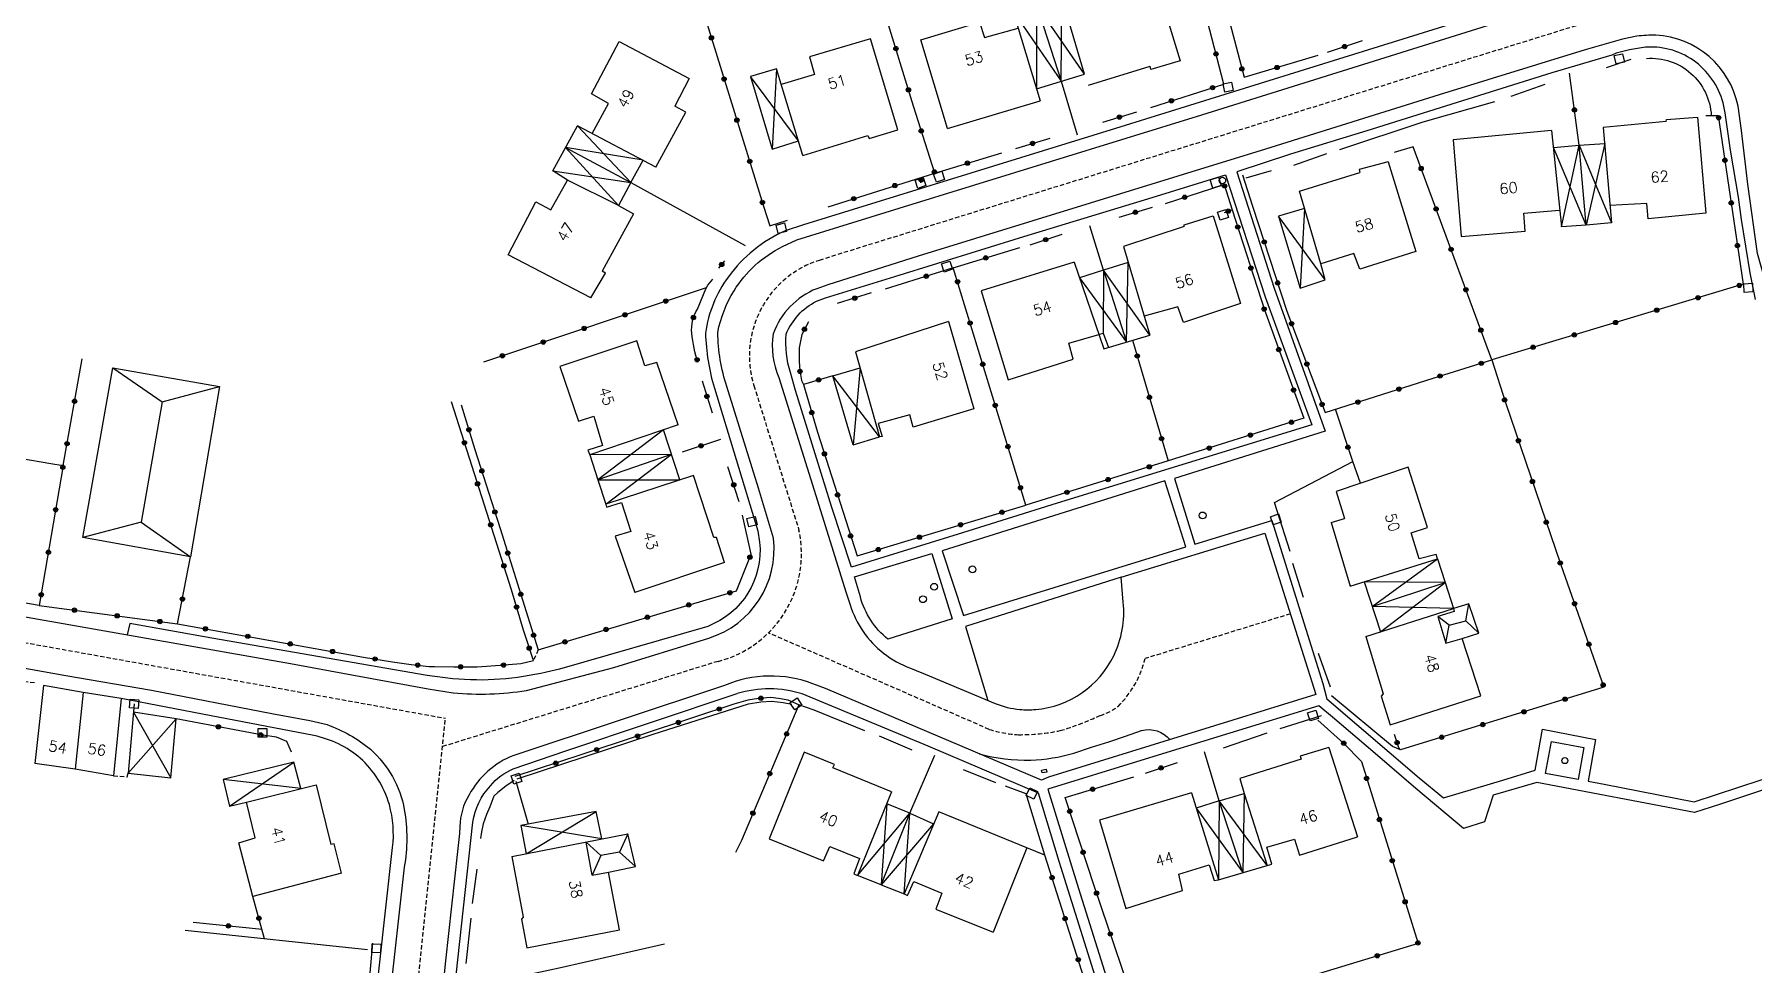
# Model space of a CAD drawing. Header units: millimetres. Extents: x 110000 to 111002, y 124000 to 125000.
# Drawn here: x 110131.5 to 110331.1, y 124601.6 to 124709.5 of the extents above; entities that cross this region are included whole.
import ezdxf
from ezdxf.enums import TextEntityAlignment as Align

# ---------------------------------------------------------------- set-up
doc = ezdxf.new("R2010")
doc.units = ezdxf.units.MM
doc.linetypes.add('DASHED', pattern=[0.75, 0.5, -0.25])
doc.layers.get('0').update_dxf_attribs({"linetype": 'CONTINUOUS'})
for name, color, linetype in [('W0001', 6, 'DASHED'), ('W0008', 7, 'CONTINUOUS'), ('W0100', 7, 'CONTINUOUS'), ('W0112', 1, 'DASHED'), ('W0310', 3, 'CONTINUOUS'), ('W0322', 7, 'CONTINUOUS'), ('W0991', 7, 'CONTINUOUS')]:
    doc.layers.add(name, color=color, linetype=linetype)
doc.styles.get("Standard").update_dxf_attribs({"font": 'romans.shx', "width": 0.85})

# ---------------------------------------------------------------- blocks, each defined once
blk = doc.blocks.new('t322o')
at = {"color": 0, "linetype": 'Continuous'}
for radius in [0.25, 0.15]:
    blk.add_circle((0, 0), radius, dxfattribs=at)
blk = doc.blocks.new('t112o')
at = {"color": 0, "linetype": 'Continuous'}
for p, q in [((-0.5, 0.5), (0.5, 0.5)), ((-0.5, -0.5), (-0.5, 0.5)), ((0.5, 0.5), (0.5, -0.5)), ((0.5, -0.5), (-0.5, -0.5))]:
    blk.add_line(p, q, dxfattribs=at)

msp = doc.modelspace()

# ---------------------------------------------------------------- linework, layer by layer
at = {"layer": 'W0001'}
for points in [[(110330.6, 124716.75), (110222.76, 124683.36, 0.413763), (110215.07, 124668.81), (110220.31, 124651.99, -0.403299), (110210.92, 124636.79), (110178.92, 124626.9)], [(110277.37, 124642.3), (110260.5, 124637.11, -0.138778), (110257.36, 124631.56, -0.092921), (110255.29, 124630.51, -0.033838), (110250.65, 124628.75, -0.052853), (110245.79, 124628.28, -0.063063), (110242.4, 124628.89), (110216.76, 124640.09)]]:
    msp.add_lwpolyline(points, format="xyb", dxfattribs=at)
for points in [[(110000, 124655.2), (110022.48, 124654.83), (110039.97, 124653.4), (110054.48, 124651.69), (110070.44, 124649.46), (110082.55, 124647.45), (110106.35, 124643.2), (110126.63, 124639.65), (110179.26, 124630.19)], [(110165.79, 124500), (110166.93, 124510.76), (110169.31, 124533.98), (110179.26, 124630.19)]]:
    msp.add_lwpolyline(points, dxfattribs=at)
at = {"layer": 'W0008'}
for points in [[(110326.34, 124719.94), (110325.91, 124719.85), (110298.5, 124711.51), (110257.05, 124698.63), (110220.85, 124687.44), (110218.71, 124686.73, 0.133506), (110212.11, 124681.42, 0.122917), (110209.45, 124674.89, 0.06361), (110210.49, 124668.48), (110215.54, 124651.92), (110215.74, 124650.62, -0.341239), (110209.71, 124640.85), (110192.49, 124635.87), (110191, 124635.55, -0.083353), (110180.12, 124634.77), (110177.14, 124635.16), (110152.14, 124639.49), (110142.62, 124641.17), (110142.31, 124639.86)], [(110127.15, 124642.53), (110161.27, 124636.52), (110168.4, 124635.22), (110177.27, 124633.6), (110180.18, 124633.15, 0.063589), (110188.67, 124633.41), (110198.83, 124636.06), (110209.84, 124639.49, 0.361316), (110217.35, 124651.07), (110215.61, 124656.9), (110211.92, 124668.67, -0.070184), (110210.88, 124674.95, -0.089183), (110212.77, 124679.8, -0.136372), (110218.39, 124684.92), (110220.07, 124685.69), (110231.93, 124689.38), (110267.09, 124700.19), (110304.07, 124711.77)], [(110352.37, 124616.8), (110348.4, 124629.11), (110344.24, 124641.9), (110340.21, 124654.62), (110339.64, 124656.18), (110338.84, 124658.49), (110336.49, 124666.87), (110331.6, 124684.1), (110330.49, 124692.15), (110329.76, 124698.37), (110329.35, 124701.2, 0.342254), (110319.79, 124709.45, 0.020927), (110317.6, 124709.35), (110315.92, 124709), (110311.6, 124707.76)], [(110311.6, 124707.76), (110294.64, 124702.53), (110274.48, 124696.22), (110254.12, 124689.96), (110234.15, 124683.81), (110223.66, 124680.48, 0.430083)], [(110331.38, 124678.78), (110330.76, 124681.87), (110329.75, 124688.05), (110329.39, 124690.65), (110328.47, 124696.12), (110327.85, 124700.44, 0.172405), (110325.02, 124705.82, 0.181341), (110319.51, 124708.06), (110318.58, 124708.06), (110316.73, 124707.76), (110315.19, 124707.35), (110314.69, 124707.14), (110307.73, 124705.07), (110301.9, 124703.26), (110286.23, 124698.36), (110277.36, 124695.63), (110271.14, 124693.6), (110275.47, 124680.11), (110281.41, 124663.49), (110263.91, 124658.02), (110266.29, 124650.39), (110275.2, 124653.12), (110281.12, 124634.21), (110281.6, 124632.45), (110292.32, 124623.27), (110295.15, 124620.94), (110302.03, 124623.01), (110305.78, 124624.16), (110306.62, 124628.92), (110312.8, 124627.73), (110311.93, 124622.87), (110313.79, 124622.53), (110324.23, 124620.5), (110334.6, 124623.89)], [(110269.84, 124693.23), (110274.44, 124679.1), (110279.84, 124664.25), (110250.29, 124655.13), (110239.31, 124651.71), (110226.42, 124647.72), (110224.14, 124654.63), (110219.92, 124668.23), (110219.31, 124670.29, -0.089469), (110218.81, 124674.77, -0.069184), (110220.22, 124676.97, -0.101591), (110222.35, 124678.57), (110223.38, 124678.99), (110231.44, 124681.45), (110246.42, 124686.09), (110261.32, 124690.61), (110269.84, 124693.23)], [(110223.66, 124680.48), (110222.37, 124680.03, 0.213568), (110217.32, 124674.8, 0.142061), (110217.98, 124669.72)], [(110217.98, 124669.72), (110221.9, 124657.29), (110225.77, 124644.85), (110226.24, 124643.36, 0.15214), (110230.14, 124637.73, 0.079698), (110233.27, 124636.01), (110235.41, 124635.1), (110243.09, 124631.91, 0.07714), (110245.96, 124631.21, 0.043028), (110247.8, 124631.21, 0.264486), (110256.86, 124637.44, 0.137366), (110257.97, 124643.65), (110257.7, 124646.54)], [(110257.7, 124646.54), (110274.41, 124651.67), (110280.33, 124632.94), (110249.28, 124623.33), (110248.48, 124622.99), (110223.4, 124633.65), (110221.93, 124634.17, 0.195748), (110211.68, 124633.98, 5.236439)], [(110226.76, 124646.58), (110235.73, 124649.32), (110238.09, 124641.72), (110230.64, 124639.36, -0.159679), (110227.44, 124644.26), (110226.76, 124646.58)], [(110126.95, 124636.62), (110135.2, 124635.14), (110145.14, 124633.45), (110159.12, 124630.73), (110163.53, 124629.92), (110165.53, 124629.45, -0.085595), (110170.55, 124626.59, -0.166218), (110174.49, 124619.58, -0.083389), (110174.49, 124612.92), (110172.19, 124592.35), (110170.19, 124571.82), (110168.14, 124551.81), (110166.04, 124531.28), (110164.09, 124511.37), (110163.27, 124503.49, -0.092083), (110161.88, 124500)], [(110211.68, 124633.98), (110187.19, 124625.88, 0.177946), (110182.01, 124621.28, 0.137425), (110180.95, 124617.63, 1.184597)], [(110265.39, 124565.8), (110261.61, 124578.03), (110255.96, 124596.2), (110250.53, 124613.57), (110248.11, 124621.51), (110235.31, 124626.93), (110220.7, 124633.02, 0.149034), (110213.13, 124633.04, 0.360268)], [(110159.87, 124500, 0.060629), (110160.76, 124501.6), (110161.48, 124503.54), (110161.99, 124508.97), (110162.45, 124513.47), (110164.66, 124534.4), (110166.65, 124553.55), (110168.7, 124573.92), (110170.8, 124594.19), (110173.13, 124615.19, 0.096162), (110172.75, 124620.19, 0.13646), (110169.37, 124625.56, 0.124945), (110163.99, 124628.17), (110152.05, 124630.48), (110141.6, 124632.47)], [(110241.23, 124626.07, 0.072955), (110247.22, 124625.32, 0.062891), (110252.21, 124626.14), (110254.29, 124626.82), (110256.28, 124627.44), (110258.23, 124628.12), (110260.09, 124628.77, -0.286365), (110263.39, 124627.7, -2.962127)], [(110213.13, 124535.04), (110212.12, 124536.33), (110210.23, 124535.45), (110208.53, 124534.63), (110206.32, 124533.68), (110203.87, 124532.68), (110201.72, 124531.86), (110199.71, 124531.23), (110197.19, 124530.47), (110194.86, 124529.84), (110192.59, 124529.28), (110190.51, 124528.84), (110188.05, 124528.27), (110184.4, 124527.58), (110181.31, 124527.01, -0.433485), (110173.56, 124532.74), (110173.56, 124534.5), (110175.51, 124552.19), (110178.03, 124576.69), (110180.49, 124600.36), (110182.44, 124618.11, -0.150026), (110184.48, 124622.35, -0.123982), (110187.14, 124624.31), (110193.24, 124626.41)], [(110180.95, 124617.63), (110180.9, 124616.8), (110180.65, 124614.71), (110179.28, 124602.05), (110177.95, 124588.91), (110176.68, 124576.6), (110175.22, 124563.03), (110173.82, 124549.1), (110172.49, 124535.68), (110172.26, 124533.68, 0.395184), (110178.93, 124525.33, 0.086078), (110181.57, 124525.49), (110186.81, 124526.51)]]:
    msp.add_lwpolyline(points, format="xyb", dxfattribs=at)
for points in [[(110239.41, 124642.09), (110265.21, 124650.06), (110262.79, 124657.73), (110236.93, 124649.63), (110239.41, 124642.09)], [(110257.7, 124646.54), (110239.65, 124640.85), (110242.25, 124632.26)], [(110193.24, 124626.41), (110213.13, 124633.04)], [(110305.96, 124622.74), (110302.39, 124621.69), (110300.91, 124621.27), (110299.91, 124618.17), (110297.48, 124617.4), (110291.94, 124622.05), (110287.21, 124626.1), (110282.26, 124630.33), (110280.65, 124631.61), (110260.02, 124625.3), (110249.21, 124621.95), (110252.78, 124610.44)], [(110348.95, 124627.41), (110327.19, 124620.19), (110324.27, 124619.26), (110305.96, 124622.74)], [(110307.67, 124627.5), (110311.43, 124626.81), (110310.77, 124623.06), (110306.97, 124623.76), (110307.67, 124627.5)], [(110252.78, 124610.44), (110257.95, 124593.95), (110263.29, 124576.67), (110266.48, 124566.3)]]:
    msp.add_lwpolyline(points, dxfattribs=at)
at = {"layer": 'W0100'}
for points in [[(110251.36, 124712.07), (110255.18, 124713.17), (110254.68, 124715.09), (110261.37, 124717.01), (110264.58, 124706.48), (110261.16, 124705.48), (110261.1, 124705.84)], [(110247.9, 124703.23), (110253.47, 124704.91), (110250.83, 124713.88), (110245.2, 124712.17), (110245.77, 124710.25)], [(110245.2, 124712.17), (110250.77, 124704.1), (110250.83, 124713.88)], [(110253.47, 124704.91), (110247.88, 124712.99), (110247.9, 124703.23)], [(110247.88, 124712.99), (110250.77, 124704.1)], [(110234.44, 124708.9), (110241.28, 124710.96), (110241.85, 124709.18), (110245.77, 124710.25), (110248.32, 124701.83)], [(110196.28, 124698.04), (110198.18, 124701.51), (110196.24, 124702.66), (110199.42, 124708.73), (110207.57, 124704.41), (110205.91, 124701.2)], [(110228.46, 124697.47), (110231.79, 124698.47), (110228.63, 124709.01), (110221.55, 124706.92), (110222.13, 124704.89), (110218.25, 124703.71)], [(110237.55, 124698.63), (110234.44, 124708.9)], [(110217.7, 124705.54), (110214.67, 124704.65), (110217.18, 124696.23), (110220.25, 124697.18), (110214.67, 124704.65)], [(110217.7, 124705.54), (110217.18, 124696.23)], [(110220.77, 124695.48), (110217.7, 124705.54)], [(110253.94, 124703.64), (110261.1, 124705.84)], [(110207.19, 124700.5), (110205.91, 124701.2)], [(110237.55, 124698.63), (110248.32, 124701.83)], [(110186.53, 124683.98), (110189.75, 124690.1), (110191.5, 124689.18), (110193.43, 124692.63), (110191.73, 124693.69), (110194.58, 124698.93), (110200.8, 124692.35), (110199.37, 124689.69), (110193.43, 124692.63)], [(110203.71, 124694.15), (110194.58, 124698.93)], [(110203.71, 124694.15), (110207.19, 124700.5)], [(110320.98, 124699.42), (110313.69, 124698.74)], [(110313.69, 124698.74), (110314.64, 124687.68)], [(110321.05, 124699.68), (110324.62, 124699.94), (110325.59, 124688.78), (110318.9, 124688.14), (110318.76, 124689.92), (110314.47, 124689.68)], [(110320.98, 124699.42), (110321.05, 124699.68)], [(110220.77, 124695.48), (110228.32, 124697.82)], [(110228.32, 124697.82), (110228.46, 124697.47)], [(110307.7, 124698.37), (110296.26, 124697.32)], [(110296.26, 124697.32), (110297.2, 124686.08)], [(110307.7, 124698.37), (110308.83, 124687.22)], [(110308.83, 124687.22), (110310.89, 124696.69), (110313.86, 124696.87), (110311.71, 124687.4), (110307.9, 124696.41), (110310.89, 124696.69), (110314.64, 124687.68), (110311.71, 124687.4), (110310.89, 124696.69)], [(110191.73, 124693.69), (110200.8, 124692.35), (110202.23, 124694.93), (110193.21, 124696.4), (110200.8, 124692.35)], [(110193.21, 124696.4), (110199.37, 124689.69), (110201.08, 124688.72), (110197.46, 124682.07)], [(110288.7, 124694.75), (110285.34, 124693.86)], [(110288.7, 124694.75), (110291.93, 124684.34)], [(110291.93, 124684.34), (110285.43, 124682.28), (110284.74, 124684.11), (110280.9, 124682.92), (110278.42, 124691.34), (110285.44, 124693.51)], [(110285.34, 124693.86), (110285.44, 124693.51)], [(110279.01, 124689.34), (110276, 124688.46), (110278.52, 124680.09), (110281.4, 124681.05), (110280.9, 124682.92)], [(110279.01, 124689.34), (110278.52, 124680.09)], [(110297.2, 124686.08), (110304.62, 124686.72), (110304.48, 124688.78), (110308.63, 124689.14)], [(110265.03, 124687.25), (110258, 124684.94)], [(110265.04, 124687.45), (110268.4, 124688.5), (110271.56, 124678.3), (110264.96, 124676.1), (110264.28, 124677.93), (110260.38, 124676.85)], [(110265.03, 124687.25), (110265.04, 124687.45)], [(110281.4, 124681.05), (110276, 124688.46)], [(110311.71, 124687.4), (110308.83, 124687.22)], [(110258, 124684.94), (110261.03, 124674.64)], [(110196.16, 124678.98), (110186.53, 124683.98)], [(110252.28, 124683.11), (110241.47, 124679.8)], [(110252.28, 124683.11), (110255.71, 124673.04)], [(110255.71, 124673.04), (110261.03, 124674.64), (110255.67, 124682.19), (110252.9, 124681.3), (110258.33, 124673.83), (110258.55, 124683.06), (110255.67, 124682.19), (110255.64, 124674.88)], [(110196.16, 124678.98), (110197.83, 124681.85)], [(110197.83, 124681.85), (110197.46, 124682.07)], [(110255.67, 124682.19), (110258.33, 124673.83)], [(110241.47, 124679.8), (110244.59, 124669.47)], [(110237.67, 124676.24), (110226.87, 124672.72)], [(110237.67, 124676.24), (110240.6, 124666.09)], [(110244.59, 124669.47), (110252.14, 124671.85), (110251.64, 124673.73), (110255.14, 124674.73)], [(110255.14, 124674.73), (110255.64, 124674.88), (110256.23, 124673.19)], [(110202.4, 124671.08), (110201.48, 124673.99), (110192.53, 124671.02), (110194.7, 124664.65), (110196.48, 124665.23), (110197.49, 124661.83)], [(110226.87, 124672.72), (110229.66, 124662.84)], [(110140.66, 124670.86), (110153.04, 124668.7), (110149.66, 124648.92), (110137.18, 124651.17), (110140.66, 124670.86), (110146.38, 124666.92), (110153.04, 124668.7)], [(110203.81, 124671.48), (110202.4, 124671.08)], [(110206.29, 124664.22), (110203.81, 124671.48)], [(110229.66, 124662.84), (110224.26, 124669.93), (110227.4, 124670.85)], [(110227.4, 124670.85), (110226.59, 124661.92), (110229.66, 124662.84)], [(110226.59, 124661.92), (110224.26, 124669.93)], [(110146.38, 124666.92), (110143.94, 124652.95), (110137.18, 124651.17)], [(110240.6, 124666.09), (110233.55, 124663.98), (110233.19, 124665.4), (110229.52, 124664.39), (110229.98, 124662.88), (110229.66, 124662.84)], [(110206.29, 124664.22), (110196.02, 124660.76)], [(110206.47, 124657.84), (110204.58, 124663.64), (110196.94, 124657.85), (110197.89, 124655.03), (110205.48, 124660.79), (110196.94, 124657.85), (110206.47, 124657.84)], [(110197.49, 124661.83), (110195.81, 124661.28)], [(110195.81, 124661.28), (110196.02, 124660.76)], [(110205.48, 124660.79), (110196.02, 124660.76), (110196.94, 124657.85)], [(110294.46, 124648.69), (110294.29, 124649.19), (110292.31, 124648.69), (110291.37, 124651.72), (110293.3, 124652.32), (110291.04, 124659.31), (110282.67, 124656.51), (110283.63, 124653.36)], [(110210.42, 124651.17), (110208.07, 124658.37), (110197.89, 124655.03), (110197.98, 124654.69), (110199.7, 124655.24), (110200.8, 124651.84), (110198.96, 124651.32), (110201.27, 124644.79)], [(110143.94, 124652.95), (110149.66, 124648.92)], [(110282.09, 124652.9), (110283.63, 124653.36)], [(110282.09, 124652.9), (110284.3, 124645.51)], [(110210.75, 124651.16), (110210.42, 124651.17)], [(110211.66, 124648.25), (110210.75, 124651.16)], [(110211.66, 124648.25), (110201.27, 124644.79)], [(110284.3, 124645.51), (110294.46, 124648.69)], [(110286.87, 124643.14), (110294.46, 124648.69), (110295.34, 124645.94)], [(110285.95, 124646.02), (110287.81, 124640.22), (110295.34, 124645.94), (110296.29, 124642.94), (110286.87, 124643.14), (110295.34, 124645.94), (110285.95, 124646.02)], [(110286.13, 124639.68), (110296.29, 124642.94)], [(110287.92, 124632.76), (110288.95, 124629.43), (110299.47, 124632.79), (110297.32, 124639.45), (110299.25, 124640.05), (110298.09, 124643.46), (110296.29, 124642.94), (110296.4, 124642.57), (110294.49, 124641.99), (110295.42, 124638.9), (110297.32, 124639.45)], [(110295.42, 124638.9), (110295.82, 124640.97), (110297.72, 124641.49), (110298.09, 124643.46)], [(110295.82, 124640.97), (110294.49, 124641.99)], [(110297.72, 124641.49), (110299.25, 124640.05)], [(110286.13, 124639.68), (110288.13, 124633.02)], [(110132.61, 124634), (110131.58, 124624.93)], [(110137.22, 124633.17), (110132.61, 124634)], [(110137.22, 124633.17), (110136.28, 124624.27)], [(110141.6, 124632.47), (110137.22, 124633.17)], [(110288.13, 124633.02), (110287.92, 124632.76)], [(110141.6, 124632.47), (110140.72, 124623.5)], [(110143.12, 124631.87), (110142.41, 124623.83), (110147.39, 124623.29), (110147.99, 124630.12), (110143.04, 124630.89), (110147.39, 124623.29)], [(110147.99, 124630.12), (110142.41, 124623.83)], [(110140.72, 124623.5), (110136.28, 124624.27), (110131.58, 124624.93)], [(110162.46, 124622.02), (110161.68, 124625.09), (110153.47, 124623.07), (110154.18, 124620), (110156.15, 124620.44)], [(110154.18, 124620), (110161.68, 124625.09)], [(110224.42, 124624.83), (110220.93, 124626.24), (110216.85, 124616.2), (110223.17, 124613.65), (110223.91, 124615.3), (110227.33, 124613.92), (110226.67, 124612.14), (110227.12, 124611.95)], [(110224.25, 124624.42), (110224.42, 124624.83)], [(110278.63, 124625.42), (110271.48, 124623.2), (110272.01, 124621.44), (110274.68, 124613.11), (110275.22, 124613.25), (110274.62, 124615.21), (110277.86, 124616.17), (110278.43, 124614.29), (110285.14, 124616.42)], [(110281.83, 124626.78), (110278.52, 124625.79)], [(110278.52, 124625.79), (110278.63, 124625.42)], [(110281.83, 124626.78), (110285.14, 124616.42)], [(110162.46, 124622.02), (110153.47, 124623.07)], [(110187.45, 124622.89), (110188.85, 124617.88)], [(110231.07, 124621.64), (110224.25, 124624.42)], [(110248.47, 124624.15), (110249.02, 124624.27), (110249.08, 124623.93), (110248.54, 124623.84), (110248.47, 124624.15)], [(110156.91, 124609.5), (110155.27, 124615.74), (110157.19, 124616.29), (110156.15, 124620.44), (110164.25, 124622.46), (110165.94, 124615.53)], [(110231.07, 124621.64), (110227.12, 124611.95)], [(110265.87, 124621.54), (110255.22, 124618.34)], [(110265.87, 124621.54), (110269.01, 124611.44)], [(110269.01, 124611.44), (110274.68, 124613.11), (110269.09, 124620.6), (110272.01, 124621.44), (110271.86, 124612.28), (110269.09, 124620.6), (110266.43, 124619.75), (110271.86, 124612.28)], [(110197.44, 124616.2), (110196.78, 124619.38), (110188.03, 124617.73), (110188.65, 124614.47), (110196.78, 124619.38)], [(110232.51, 124609.8), (110233.18, 124619.18), (110235.94, 124617.95), (110229.84, 124610.86), (110233.18, 124619.18), (110230.51, 124620.27), (110229.84, 124610.86), (110227.12, 124611.95), (110233.18, 124619.18)], [(110236.53, 124619.34), (110232.51, 124609.8)], [(110246.77, 124615.14), (110236.53, 124619.34)], [(110269.09, 124620.6), (110269.01, 124611.44)], [(110197.44, 124616.2), (110188.03, 124617.73)], [(110255.22, 124618.34), (110258.25, 124608.11)], [(110166.36, 124615.63), (110165.94, 124615.53)], [(110167.19, 124612.21), (110166.36, 124615.63)], [(110186.98, 124614.14), (110200.44, 124616.79)], [(110188.11, 124606.86), (110188.7, 124603.53), (110199.49, 124605.65), (110198.2, 124612.31), (110201.34, 124612.98), (110200.44, 124616.79), (110199.49, 124614.63), (110197.3, 124614.24), (110196.31, 124611.96), (110195.6, 124615.79), (110197.3, 124614.24)], [(110246.77, 124615.14), (110242.84, 124605.37)], [(110186.98, 124614.14), (110188.3, 124607.12)], [(110199.49, 124614.63), (110201.34, 124612.98)], [(110258.25, 124608.11), (110264.84, 124610.19), (110264.42, 124612.11), (110267.92, 124613.19), (110268.51, 124611.36), (110269.01, 124611.44)], [(110167.19, 124612.21), (110156.91, 124609.5)], [(110196.31, 124611.96), (110198.2, 124612.31)], [(110229.84, 124610.86), (110232.51, 124609.8)], [(110232.51, 124609.8), (110232.9, 124609.61), (110233.65, 124611.26), (110236.91, 124609.88), (110236.2, 124608.04), (110242.84, 124605.37)], [(110188.3, 124607.12), (110188.11, 124606.86)]]:
    msp.add_lwpolyline(points, dxfattribs=at)
for centre, radius in [((110269.47, 124692.59), 0.374), ((110267.18, 124653.72), 0.397), ((110240.45, 124647.46), 0.397), ((110236, 124645.44), 0.397), ((110234.71, 124644), 0.397), ((110309.23, 124625.27), 0.353)]:
    msp.add_circle(centre, radius, dxfattribs=at)
at = {"layer": 'W0112'}
for points in [[(110190.03, 124638.13), (110189.47, 124636.89)], [(110130.32, 124634.5), (110131.79, 124634.28)], [(110140.72, 124623.5), (110142.3, 124623.39), (110142.41, 124623.83)]]:
    msp.add_lwpolyline(points, dxfattribs=at)
at = {"layer": 'W0310'}
for points in [[(110314.05, 124705.7), (110316.93, 124706.67)], [(110250.77, 124704.1), (110252.61, 124697.87)], [(110303.01, 124702.37), (110306.95, 124703.78)], [(110283.1, 124696.19), (110292.8, 124699.39), (110301.09, 124701.77)], [(110277.78, 124694.36), (110281.58, 124695.73)], [(110271.79, 124693.26), (110272.98, 124689.6)], [(110272.24, 124692.89), (110275.17, 124693.76)], [(110200.8, 124692.35), (110214.06, 124685.04)], [(110255.67, 124682.19), (110254.07, 124687.31)], [(110277.33, 124649.52), (110275.51, 124655.24), (110284.6, 124659.97)], [(110278.87, 124644.18), (110277.66, 124648.14)], [(110282.01, 124633.78), (110280.63, 124637.69)], [(110290.15, 124626.51), (110289.22, 124626.9), (110282.12, 124632.79)], [(110187.6, 124623.14), (110203.38, 124628.32), (110214.45, 124631.85), (110215.87, 124632.09), (110217.16, 124632.16), (110218.46, 124632.01), (110219.48, 124631.81)], [(110227.96, 124628.71), (110222.07, 124631.14), (110220.3, 124631.73)], [(110276.18, 124628.99), (110280.97, 124630.49)], [(110280.55, 124629.97), (110283.52, 124627.31)], [(110233.45, 124626.48), (110229.65, 124628.12)], [(110269.61, 124626.76), (110274.68, 124628.5)], [(110233.18, 124619.18), (110236.08, 124625.89)], [(110269.09, 124620.6), (110267.41, 124626.3)], [(110187.24, 124622.95), (110186.26, 124622.32), (110185.36, 124621.57), (110184.89, 124621.14), (110184.42, 124619.92), (110184.03, 124619.02), (110183.63, 124617.92), (110183.44, 124617.02), (110183.32, 124616.24)], [(110243.15, 124622.71), (110239.42, 124624.2)], [(110248.87, 124614.31), (110246.96, 124620.51), (110246.68, 124621.42), (110244.29, 124622.32)], [(110182.89, 124612.67), (110182.38, 124608.67)], [(110182.22, 124606.98), (110181.63, 124601.72)], [(110170.21, 124603.33), (110149.03, 124605.57)], [(110169.94, 124595.07), (110170.49, 124600.21), (110170.82, 124604.09)], [(110204.68, 124603.96), (110192.47, 124601.17), (110181.28, 124598.78), (110180.92, 124598.04), (110180.69, 124592.94), (110180.53, 124590.31)]]:
    msp.add_lwpolyline(points, dxfattribs=at)
msp.add_lwpolyline([(110318.72, 124706.76, -0.420349), (110326.23, 124700.12)], format="xyb", dxfattribs=at)
at = {"layer": 'W0322'}
for points in [[(110261.16, 124701.07), (110269.64, 124703.77), (110264.22, 124724.7), (110263.65, 124726.62)], [(110266.08, 124727.05), (110271.99, 124704.56), (110280.61, 124707.12)], [(110208.8, 124713.46), (110216.21, 124689.61), (110216.92, 124687.33), (110218.98, 124687.97)], [(110223.69, 124689.54), (110236.08, 124693.45), (110233.59, 124701.21), (110230.1, 124712.67)], [(110281.68, 124707.48), (110285.74, 124708.83)], [(110310.89, 124696.69), (110309.79, 124705.06)], [(110255.6, 124699.36), (110259.52, 124700.57)], [(110325.6, 124700.12), (110326.23, 124700.12), (110327.05, 124700.12), (110329.94, 124680.54), (110304.57, 124672.95), (110300.77, 124671.76)], [(110245.49, 124696.3), (110249.48, 124697.51)], [(110236.08, 124693.45), (110243.85, 124695.8)], [(110272.98, 124689.6), (110276.96, 124677.43), (110281.4, 124665.67), (110293.95, 124669.65), (110300.77, 124671.76), (110291.61, 124696.51), (110289.41, 124695.82)], [(110234.59, 124692.98), (110234.42, 124692.31)], [(110262.86, 124689.92), (110269.68, 124692.12), (110270.6, 124689.19), (110274.35, 124677.57), (110278.93, 124664.99), (110263.18, 124660.05)], [(110257.5, 124688.32), (110261.35, 124689.51)], [(110269.71, 124688.88), (110270.6, 124689.19)], [(110238.22, 124682.46), (110245.96, 124684.8)], [(110247.15, 124685.12), (110250.86, 124686.35)], [(110211.01, 124682.42), (110211.72, 124683.27)], [(110221.42, 124676.2), (110220.64, 124674.73), (110220.32, 124673.18), (110220.32, 124671.58), (110220.41, 124670.52), (110220.6, 124669.38), (110220.82, 124668.92), (110222.47, 124663.39), (110227.05, 124649.02), (110246.65, 124654.92), (110242.62, 124668.05), (110238.22, 124682.46), (110230.3, 124679.99)], [(110183.72, 124671.53), (110209.59, 124680.17)], [(110228.7, 124679.54), (110224.76, 124678.3)], [(110259.04, 124674.04), (110263.18, 124660.05), (110246.65, 124654.92)], [(110134.88, 124659.53), (110137.09, 124671.89)], [(110300.77, 124671.76), (110302.33, 124666.82), (110308.78, 124647.97), (110313.77, 124633.79), (110290.15, 124626.51)], [(110209.08, 124669.33), (110210.22, 124665.63)], [(110224.26, 124669.93), (110220.82, 124668.92)], [(110148.16, 124641.14), (110169.75, 124637.29), (110173.11, 124636.72), (110175.29, 124636.44), (110177.37, 124636.19), (110178.01, 124636.19), (110180.23, 124636.15), (110182.95, 124636.15), (110185.63, 124636.33), (110188.03, 124636.54), (110189.47, 124636.89), (110188.31, 124640.42), (110186.93, 124645.1), (110182.04, 124660.36), (110179.97, 124666.92)], [(110181.1, 124666.55), (110182.69, 124661.39), (110185.6, 124652.2), (110190.03, 124638.13), (110199.88, 124641.08), (110213.07, 124644.98), (110214.75, 124649.23), (110213.76, 124653.75)], [(110285.49, 124657.45), (110284.6, 124659.97), (110282.59, 124666.05)], [(110057.17, 124655.21), (110062.88, 124654.43), (110068.42, 124653.91), (110073.36, 124653.26), (110078.42, 124652.48), (110083.13, 124651.7), (110088.11, 124650.84), (110093.04, 124649.93), (110097.93, 124648.98), (110102.86, 124648.12), (110107.67, 124647.38), (110112.56, 124646.47), (110117.53, 124645.65), (110122.42, 124644.92), (110123.5, 124644.74), (110125.06, 124653.69), (110126.23, 124661), (110133.45, 124659.74), (110134.88, 124659.53), (110132.11, 124643.27), (110123.5, 124644.74)], [(110206.78, 124661.09), (110211.23, 124662.56)], [(110213.36, 124655.3), (110212.07, 124659.36)], [(110132.11, 124643.27), (110148.16, 124641.14), (110149.66, 124648.92)], [(110220.3, 124631.73), (110219.05, 124632.28), (110217.95, 124632.48), (110217.04, 124632.6), (110215.63, 124632.48), (110214.37, 124632.28), (110212.76, 124631.81), (110208.05, 124630.28), (110195.1, 124625.97), (110187.32, 124623.42)], [(110220.3, 124631.73), (110213.63, 124616), (110212.96, 124614.59)], [(110161.4, 124626.24), (110160.86, 124627.5), (110159.65, 124627.99), (110158.06, 124628.21), (110147.99, 124630.12)], [(110283.52, 124627.31), (110285.62, 124625.15), (110289.64, 124612.26), (110292.19, 124604.06), (110260.14, 124594.31), (110254.61, 124610.62), (110251.22, 124620.99), (110259.19, 124623.37)], [(110290.15, 124626.51), (110289.96, 124626.74), (110289.46, 124628.3)], [(110260.56, 124623.82), (110264.26, 124625.04)], [(110233.37, 124592.22), (110254.55, 124596.45), (110248.87, 124614.31), (110246.77, 124615.14)], [(110158.27, 124604.59), (110156.91, 124609.5)], [(110157.97, 124605.68), (110149.96, 124606.5)]]:
    msp.add_lwpolyline(points, dxfattribs=at)
msp.add_lwpolyline([(110208.58, 124671.46, -0.050321), (110207.87, 124674.87, -0.167534), (110208.51, 124677.65), (110209.51, 124680), (110209.72, 124680.43), (110210.29, 124681.14)], format="xyb", dxfattribs=at)

# ---------------------------------------------------------------- block references
at = {"layer": 'W0112'}
for p, rotation in [((110315.56, 124706.71), 12.25493112338204), ((110270.14, 124703.42), 281.9537997411335), ((110234.42, 124692.31), 289.1277214931079), ((110236.58, 124693.02), 289.6434921950184), ((110268.69, 124692.34), 17.73090105032825), ((110269.54, 124688.61), 18.15190328993227), ((110218.27, 124687.05), 104.0474138468218), ((110237.5, 124682.6), 288.7558776818122), ((110330.53, 124680.13), 183.0103107899367), ((110214.85, 124652.99), 194.2697395134361), ((110275.67, 124653.26), 18.42071767376016), ((110143.12, 124631.87), 265.232454700315), ((110219.95, 124631.85), 303.7119509045789), ((110279.99, 124630.49), 286.5700480452761), ((110158.01, 124628.48), 270), ((110187.52, 124623.18), 287.9418219227608), ((110247.35, 124621.45), 244.3404650888278), ((110171.25, 124603.49), 177.4383533276508)]:
    msp.add_blockref('t112o', p, dxfattribs=dict(at, rotation=rotation))
at = {"layer": 'W0322'}
for p, rotation in [((110210.14, 124709.14), 287.260276646453), ((110231.56, 124707.89), 106.940736950123), ((110268.73, 124707.28), 104.5053677284138), ((110283.66, 124708.13), 18.42072719000198), ((110211.62, 124704.36), 287.260276646453), ((110271.73, 124705.53), 284.7284427484218), ((110275.82, 124705.7), 16.55586958705306), ((110233.01, 124703.11), 106.940736950123), ((110268.33, 124703.36), 17.69598465693573), ((110263.56, 124701.84), 17.69598465693573), ((110310.35, 124700.77), 97.47767767462831), ((110213.11, 124699.59), 287.260276646453), ((110234.51, 124698.34), 107.8156848410916), ((110257.51, 124699.95), 17.16251743270194), ((110327.09, 124699.87), 278.380430123603), ((110247.43, 124696.89), 16.873606140936), ((110214.59, 124694.81), 287.260276646453), ((110239.87, 124694.6), 16.83065478785235), ((110327.82, 124694.93), 278.380430123603), ((110234.51, 124692.65), 256.1646365496404), ((110236.04, 124693.58), 107.8156848410916), ((110292.55, 124693.98), 110.3040716296411), ((110226.67, 124690.48), 17.52769584783512), ((110231.44, 124691.99), 17.52769584783512), ((110265.09, 124690.64), 17.84237996357627), ((110269.73, 124691.95), 287.5149056349174), ((110216.07, 124690.04), 287.260276646453), ((110259.37, 124688.9), 17.18515256960348), ((110270.15, 124689.03), 19.30939453099512), ((110294.28, 124689.29), 110.3040716296411), ((110328.55, 124689.98), 278.380430123603), ((110271.25, 124687.19), 287.8688202870665), ((110248.96, 124685.72), 18.4207264944256), ((110274.33, 124685.45), 288.1252725041504), ((110296.02, 124684.6), 110.3040716296411), ((110329.27, 124685.03), 278.380430123603), ((110211.35, 124682.84), 50.17109849589561), ((110241.99, 124683.6), 16.77939361891167), ((110272.78, 124682.43), 287.8688202870665), ((110235.08, 124681.48), 197.3216763021246), ((110238.72, 124680.84), 106.9624583235724), ((110275.89, 124680.7), 288.1252725041504), ((110329.49, 124680.41), 196.6672273991392), ((110204.85, 124678.59), 18.46806541066618), ((110226.78, 124678.93), 197.4163015220823), ((110297.75, 124679.91), 110.3040716296411), ((110324.7, 124678.98), 196.6672273991392), ((110200.11, 124677), 18.46806541066618), ((110208.06, 124676.69), 71.8472887761933), ((110274.32, 124677.67), 287.8688202870665), ((110319.91, 124677.54), 196.6672273991392), ((110195.37, 124675.42), 18.46806541066618), ((110220.95, 124675.32), 242.0008552590172), ((110240.18, 124676.05), 106.9624583235724), ((110277.51, 124675.97), 290.6937823588635), ((110299.49, 124675.22), 110.3040716296411), ((110310.33, 124674.67), 196.6672273991392), ((110315.12, 124676.11), 196.6672273991392), ((110190.62, 124673.83), 18.46806541066618), ((110276.02, 124672.97), 289.9983473177528), ((110305.54, 124673.24), 196.6672273991392), ((110185.88, 124672.25), 18.46806541066618), ((110208.48, 124671.78), 106.4182794450452), ((110220.43, 124670.44), 279.0976727170585), ((110241.64, 124671.27), 106.9624583235724), ((110259.58, 124672.22), 286.4542558874425), ((110279.28, 124671.29), 290.6937823588635), ((110299.52, 124671.37), 17.14338444466415), ((110222.59, 124669.44), 196.3353620789331), ((110294.74, 124669.9), 17.14338444466415), ((110136.21, 124666.97), 79.87984298595283), ((110209.63, 124667.53), 287.0161238952344), ((110243.1, 124666.49), 107.0598950672165), ((110261, 124667.43), 286.4542558874425), ((110277.73, 124668.27), 289.9983473177528), ((110281.05, 124666.61), 290.6937823588635), ((110285.21, 124666.88), 17.60191171957175), ((110289.97, 124668.39), 17.60191171957175), ((110302.23, 124667.12), 287.4883742712681), ((110221.8, 124665.65), 286.5818071737949), ((110277.49, 124664.54), 197.4163115765367), ((110181.99, 124663.66), 287.1892909960065), ((110262.41, 124662.63), 286.4542558874425), ((110272.72, 124663.04), 197.4163115765367), ((110135.33, 124662.05), 79.87984298595283), ((110181.47, 124662.15), 107.4607628191904), ((110208.95, 124661.81), 18.30217181486029), ((110223.27, 124660.87), 287.6789077163625), ((110244.57, 124661.71), 107.0598950672165), ((110267.95, 124661.54), 197.4163115765367), ((110284.05, 124661.63), 108.2823550311615), ((110303.84, 124662.39), 288.9071801516341), ((110134.84, 124659.31), 260.3322581964719), ((110183.49, 124658.89), 287.567188639857), ((110260.98, 124659.36), 197.2230448599447), ((110182.99, 124657.39), 107.7888651123237), ((110212.73, 124657.27), 107.5392041823995), ((110246.03, 124656.93), 107.0598950672165), ((110256.2, 124657.88), 197.2230448599447), ((110305.46, 124657.66), 288.9071801516341), ((110224.79, 124656.1), 287.6789077163625), ((110251.42, 124656.4), 197.2230448599447), ((110134.01, 124654.38), 260.3322581964719), ((110184.52, 124652.63), 107.7888651123237), ((110185, 124654.12), 287.567188639857), ((110239.08, 124652.64), 16.759800131195), ((110243.87, 124654.09), 16.759800131195), ((110307.08, 124652.93), 288.9071801516341), ((110226.31, 124651.34), 287.6789077163625), ((110234.29, 124651.2), 16.759800131195), ((110133.17, 124649.45), 260.3322581964719), ((110186.5, 124649.35), 287.4654787681537), ((110214.62, 124648.88), 68.4124798024512), ((110229.51, 124649.76), 16.759800131195), ((110186.05, 124647.87), 107.7888651123237), ((110308.7, 124648.2), 288.9071801516341), ((110132.33, 124644.52), 260.3322581964719), ((110188, 124644.58), 287.4654787681537), ((110212.3, 124644.75), 16.4987085605886), ((110136.19, 124642.73), 352.4237558957061), ((110148.72, 124644.01), 79.08005263812389), ((110187.52, 124643.09), 106.3556931962285), ((110207.51, 124643.33), 16.4987085605886), ((110310.36, 124643.48), 289.3871836517907), ((110141.15, 124642.07), 352.4237558957061), ((110146.11, 124641.41), 352.4237558957061), ((110151.4, 124640.56), 349.9007666759056), ((110197.92, 124640.49), 16.67416932892585), ((110202.71, 124641.91), 16.4987085605886), ((110156.32, 124639.69), 349.9007666759056), ((110161.24, 124638.81), 349.9007666759056), ((110189.5, 124639.81), 287.4654787681537), ((110193.13, 124639.05), 16.67416932892585), ((110312.02, 124638.77), 289.3871836517907), ((110166.16, 124637.93), 349.9007666759056), ((110171.09, 124637.06), 350.2634249625295), ((110189, 124638.32), 108.2770193109038), ((110176.04, 124636.35), 353.2393671473318), ((110186.02, 124636.36), 5.038316042935167), ((110313.68, 124634.05), 289.3871836517907), ((110211.06, 124631.26), 197.9902233998646), ((110215.89, 124632.5), 184.7597294822214), ((110304.48, 124630.93), 197.1127862783497), ((110309.26, 124632.4), 197.1127862783497), ((110152.91, 124629.19), 169.2387178678123), ((110206.31, 124629.7), 198.4207168701713), ((110299.7, 124629.45), 197.1127862783497), ((110157.82, 124628.25), 169.2387178678123), ((110196.82, 124626.54), 198.4207168701713), ((110201.57, 124628.12), 198.4207168701713), ((110218.88, 124628.37), 247.0089101864687), ((110283.56, 124627.28), 314.0845185857625), ((110289.76, 124627.36), 107.9418446856398), ((110294.93, 124627.98), 197.1127862783497), ((110192.07, 124624.97), 198.1600731912818), ((110216.92, 124623.77), 247.0089101864687), ((110262.36, 124624.42), 18.25851588149605), ((110286.22, 124623.2), 287.3232880094272), ((110254.4, 124621.94), 16.59399016576081), ((110214.97, 124619.17), 247.0089101864687), ((110251.75, 124619.39), 108.1010141277039), ((110287.71, 124618.43), 287.3232880094272), ((110253.3, 124614.64), 108.1010141277039), ((110289.2, 124613.66), 287.3232880094272), ((110249.7, 124611.7), 107.6501547303659), ((110254.86, 124609.89), 108.7066141262123), ((110290.69, 124608.88), 287.2702440581306), ((110157.61, 124606.98), 105.4375325065037), ((110251.21, 124606.94), 107.6501547303659), ((110154.07, 124606.08), 174.1817620184207), ((110256.46, 124605.15), 108.7066141262123), ((110287.45, 124602.62), 196.9093353908662), ((110292.17, 124604.11), 287.2702440581306), ((110252.73, 124602.17), 107.6501547303659)]:
    msp.add_blockref('t322o', p, dxfattribs=dict(at, rotation=rotation))
msp.add_blockref('t322o', (110181.03, 124636.15), dxfattribs=at)

# ---------------------------------------------------------------- texts
at = {"layer": 'W0991'}
for s, rotation, p in [('53', 16.5883, (110240.64, 124706.76)), ('51', 17.1962, (110224.74, 124704.03)), ('49', 61.2851, (110200.2, 124702.11)), ('62', 5.3387, (110320.23, 124693.03)), ('60', 5.2375, (110302.69, 124691.71)), ('47', 59.8059, (110193.2, 124686.6)), ('58', 14.8639, (110285.93, 124687.4)), ('56', 18.164, (110265.05, 124680.91)), ('54', 16.9917, (110248.57, 124677.75)), ('52', 287.5145, (110236.71, 124670.48)), ('45', 287.8157, (110197.98, 124667.56)), ('50', 286.6003, (110289.22, 124652.92)), ('43', 286.1261, (110203.1, 124650.81)), ('48', 286.6709, (110293.79, 124636.59)), ('54', 349.8327, (110134.26, 124626.84)), ('56', 350.972, (110138.8, 124626.57)), ('40', 337.8362, (110223.72, 124618.51)), ('46', 16.7695, (110279.43, 124618.69)), ('41', 283.5812, (110159.87, 124616.5)), ('44', 16.7121, (110262.75, 124613.86)), ('38', 280.5766, (110194.39, 124610.35)), ('42', 337.7104, (110239.5, 124611.37))]:
    msp.add_text(s, height=1.25, rotation=rotation, dxfattribs=at).set_placement(p, align=Align.MIDDLE)

doc.saveas('drawing.dxf')
